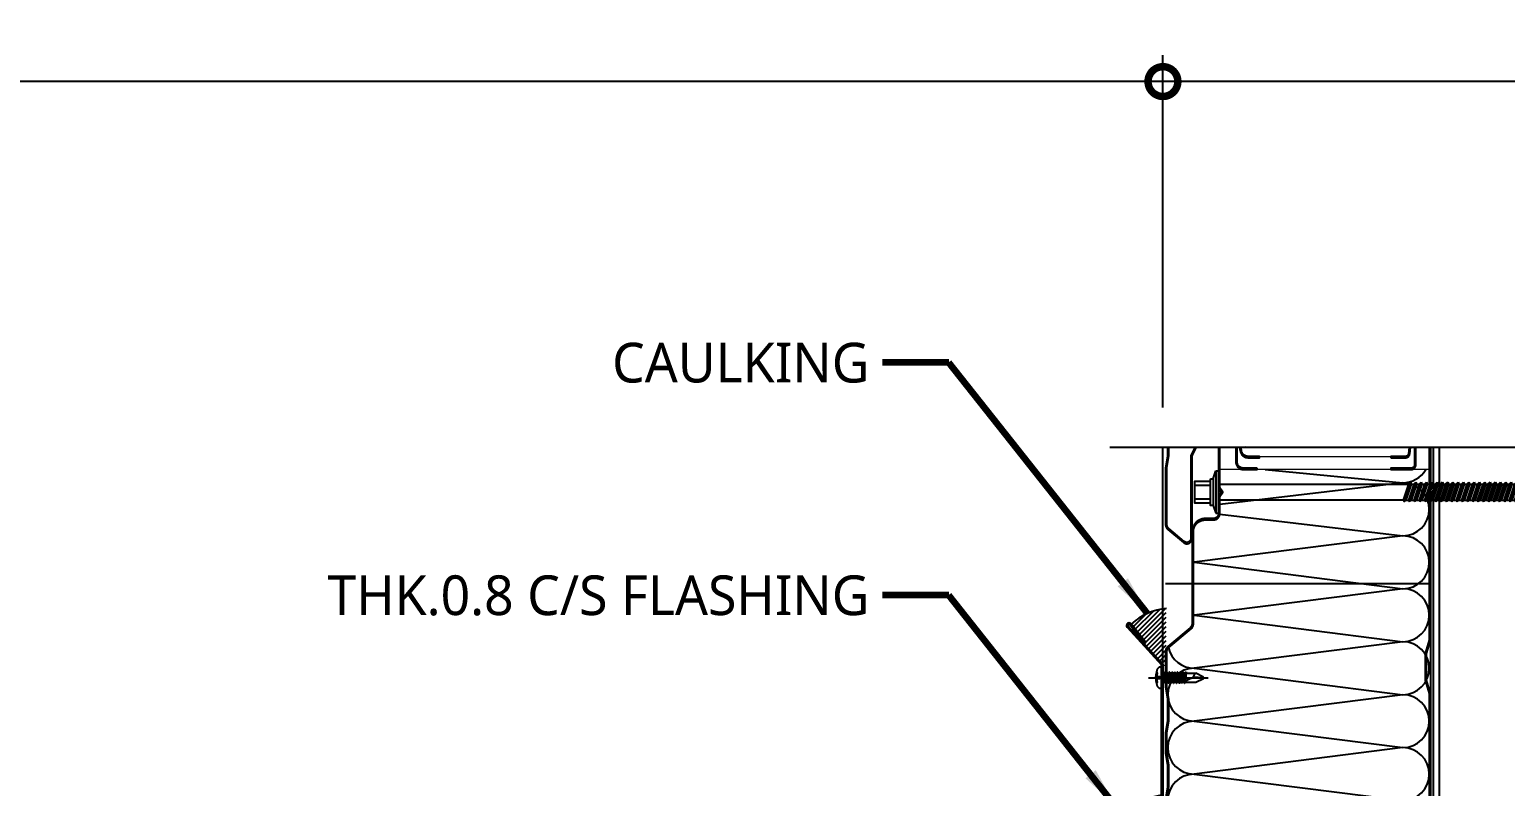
# Model space of a CAD drawing. Header units: millimetres. Extents: x 465 to 41696, y 198 to 5730.
# Drawn here: x 11961 to 13076, y 1993 to 2565 of the extents above; entities that cross this region are included whole.
import ezdxf
from ezdxf.enums import TextEntityAlignment as Align
from ezdxf.xclip import XClip

# ---------------------------------------------------------------- set-up
doc = ezdxf.new("R2010")
doc.units = ezdxf.units.MM
doc.header["$LTSCALE"] = 200
doc.header["$XCLIPFRAME"] = 0
doc.linetypes.add('CEN', pattern=[62, 60, -1, 0, -1])
doc.linetypes.add('HID', pattern=[2.3, 1.5, -0.8])
doc.layers.get('DEFPOINTS').update_dxf_attribs({"color": 137})
for name, color, linetype in [('DIM', 7, 'Continuous'), ('DIM-INT', 7, 'Continuous'), ('ELE-8', 8, 'Continuous'), ('INS', 8, 'Continuous'), ('LEAD', 6, 'Continuous'), ('SYP_BOLT', 9, 'Continuous'), ('SYP_CAULKING', 9, 'Continuous'), ('SYP_CEN', 1, 'Continuous'), ('SYP_FLASHING', 5, 'Continuous'), ('SYP_GI', 7, 'Continuous'), ('SYP_Panel', 2, 'Continuous'), ('TEXT', 3, 'Continuous')]:
    doc.layers.add(name, color=color, linetype=linetype)
doc.layers.add('SYP_Face', color=6, linetype='Continuous', lineweight=5)
doc.styles.add('$0$스타일1', font='malgun.ttf')
doc.styles.add('arial', font='arial.ttf')
doc.styles.add('HB-tx', font='malgun.ttf', dxfattribs={"width": 0.9})
doc.styles.add('S1', font='malgun.ttf')
doc.styles.get("Standard").update_dxf_attribs({"font": 'arial.ttf'})
doc.styles.add('스타일1', font='malgun.ttf')
doc.dimstyles.new('CJA$0', dxfattribs={"dimscale": 300, "dimtxt": 2.7, "dimasz": 1, "dimexe": 2, "dimexo": 3, "dimgap": 1, "dimtad": 1, "dimdec": 0, "dimzin": 1, "dimdsep": 46, "dimtxsty": 'arial', "dimblk": 'DOT', "dimcen": 0.09, "dimdle": 1, "dimclrd": 256, "dimclre": 256, "dimclrt": 3, "dimadec": 0, "dimazin": 0, "dimtfac": 1, "dimtdec": 0, "dimtmove": 2, "dimatfit": 3, "dimldrblk": 'DOT', "dimfxl": 1, "dimtolj": 1, "dimtzin": 1, "dimarcsym": 0})
doc.dimstyles.new('CJA-5', dxfattribs={"dimscale": 300, "dimtxt": 2.7, "dimasz": 1, "dimexe": 2, "dimexo": 3, "dimgap": 1, "dimtad": 1, "dimdec": 0, "dimzin": 1, "dimdsep": 46, "dimlunit": 6, "dimtxsty": '$0$스타일1', "dimblk": 'CJDOT', "dimcen": 0.09, "dimdle": 1, "dimclrd": 256, "dimclre": 256, "dimclrt": 3, "dimadec": 0, "dimazin": 0, "dimtfac": 1, "dimtdec": 0, "dimtix": 1, "dimtmove": 2, "dimatfit": 3, "dimldrblk": 'CJDOT', "dimfxl": 1, "dimtolj": 1, "dimtzin": 1, "dimarcsym": 0})
doc.dimstyles.get("Standard").update_dxf_attribs({"dimtxt": 0.18, "dimasz": 0.18, "dimexe": 0.18, "dimexo": 0.0625, "dimgap": 0.09, "dimtad": 0, "dimtih": 1, "dimtoh": 1, "dimdec": 4, "dimzin": 0, "dimdsep": 46, "dimtxsty": 'Standard', "dimcen": 0.09, "dimadec": 0, "dimazin": 0, "dimtfac": 1, "dimtdec": 4, "dimtofl": 0, "dimtmove": 0, "dimatfit": 3, "dimfxl": 1, "dimtolj": 1, "dimtzin": 0, "dimarcsym": 0})

# ---------------------------------------------------------------- blocks, each defined once
blk = doc.blocks.new('100T-SY-RNG-1000BT_W')
at = {"layer": 'INS'}
for p, q in [((77.99, -89.5), (67.99, -10.8)), ((87.99, -10.8), (77.99, -89.5)), ((97.99, -89.5), (87.99, -10.8)), ((107.99, -10.8), (97.99, -89.5)), ((117.99, -89.5), (107.99, -10.8)), ((127.99, -10.8), (117.99, -89.5)), ((137.99, -89.5), (127.99, -10.8)), ((147.99, -10.8), (137.99, -89.5)), ((157.99, -89.5), (147.99, -10.8)), ((167.99, -10.8), (157.99, -89.5)), ((177.99, -89.5), (167.99, -10.8)), ((187.99, -10.8), (177.99, -89.5)), ((197.99, -89.5), (187.99, -10.8)), ((207.99, -10.8), (197.99, -89.5)), ((217.99, -89.5), (207.99, -10.8)), ((227.99, -10.8), (217.99, -89.5)), ((237.99, -89.5), (227.99, -10.8)), ((247.99, -10.8), (237.99, -89.5)), ((257.99, -89.5), (247.99, -10.8)), ((267.99, -10.8), (257.99, -89.5)), ((277.99, -89.5), (267.99, -10.8)), ((287.99, -10.8), (277.99, -89.5)), ((297.99, -89.5), (287.99, -10.8)), ((307.99, -10.8), (297.99, -89.5)), ((317.99, -89.5), (307.99, -10.8)), ((327.99, -10.8), (317.99, -89.5)), ((337.99, -89.5), (327.99, -10.8)), ((347.99, -10.8), (337.99, -89.5)), ((357.99, -89.5), (347.99, -10.8)), ((367.99, -10.8), (357.99, -89.5)), ((377.99, -89.5), (367.99, -10.8)), ((387.99, -10.8), (377.99, -89.5)), ((397.99, -89.5), (387.99, -10.8)), ((407.99, -10.8), (397.99, -89.5)), ((417.99, -89.5), (407.99, -10.8)), ((427.99, -10.8), (417.99, -89.5)), ((437.99, -89.5), (427.99, -10.8)), ((447.99, -10.8), (437.99, -89.5)), ((457.99, -89.5), (447.99, -10.8)), ((467.99, -10.8), (457.99, -89.5)), ((477.99, -89.5), (467.99, -10.8)), ((487.99, -10.8), (477.99, -89.5)), ((497.99, -89.5), (487.99, -10.8)), ((507.99, -10.8), (497.99, -89.5)), ((517.99, -89.5), (507.99, -10.8)), ((527.99, -10.8), (517.99, -89.5)), ((537.99, -89.5), (527.99, -10.8)), ((547.99, -10.8), (537.99, -89.5)), ((557.99, -89.5), (547.99, -10.8)), ((567.99, -10.8), (557.99, -89.5)), ((577.99, -89.5), (567.99, -10.8)), ((587.99, -10.8), (577.99, -89.5)), ((597.99, -89.5), (587.99, -10.8)), ((607.99, -10.8), (597.99, -89.5)), ((617.99, -89.5), (607.99, -10.8)), ((627.99, -10.8), (617.99, -89.5)), ((637.99, -89.5), (627.99, -10.8)), ((647.99, -10.8), (637.99, -89.5)), ((657.99, -89.5), (647.99, -10.8)), ((667.99, -10.8), (657.99, -89.5)), ((677.99, -89.5), (667.99, -10.8)), ((687.99, -10.8), (677.99, -89.5)), ((697.99, -89.5), (687.99, -10.8)), ((707.99, -10.8), (697.99, -89.5)), ((717.99, -89.5), (707.99, -10.8)), ((727.99, -10.8), (717.99, -89.5)), ((737.99, -89.5), (727.99, -10.8)), ((747.99, -10.8), (737.99, -89.5)), ((757.99, -89.5), (747.99, -10.8)), ((767.99, -10.8), (757.99, -89.5)), ((777.99, -89.5), (767.99, -10.8)), ((787.99, -10.8), (777.99, -89.5)), ((797.99, -89.5), (787.99, -10.8)), ((807.99, -10.8), (797.99, -89.5)), ((817.99, -89.5), (807.99, -10.8)), ((827.99, -10.8), (817.99, -89.5)), ((837.99, -89.5), (827.99, -10.8)), ((847.99, -10.8), (837.99, -89.5)), ((857.99, -89.5), (847.99, -10.8)), ((867.99, -10.8), (857.99, -89.5)), ((877.99, -89.5), (867.99, -10.8)), ((887.99, -10.8), (877.99, -89.5)), ((897.99, -89.5), (887.99, -10.8)), ((907.99, -10.8), (897.99, -89.5)), ((917.99, -89.5), (907.99, -10.8)), ((927.99, -10.8), (917.99, -89.5)), ((937.99, -89.5), (927.99, -10.8)), ((947.99, -10.8), (937.99, -89.5)), ((957.99, -89.5), (947.99, -10.8)), ((967.99, -10.8), (957.99, -89.5)), ((977.99, -89.5), (967.99, -10.8)), ((987.99, -10.8), (977.99, -89.5)), ((997.99, -89.5), (987.99, -10.8)), ((1007.99, -10.8), (997.99, -89.5)), ((1017.99, -89.5), (1007.99, -10.8)), ((1026.18, -20.5), (1017.99, -89.5)), ((1037.99, -89.5), (1029.79, -20.5)), ((57.99, -89.5), (51.27, -28.45)), ((64.78, -28), (57.99, -89.5)), ((1043, -37.57), (1037.99, -89.5))]:
    blk.add_line(p, q, dxfattribs=at)
for centre, start, end in [((77.99, -10.8), 0, 180), ((97.99, -10.8), 0, 180), ((117.99, -10.8), 0, 180), ((137.99, -10.8), 0, 180), ((157.99, -10.8), 0, 180), ((177.99, -10.8), 0, 180), ((197.99, -10.8), 0, 180), ((217.99, -10.8), 0, 180), ((237.99, -10.8), 0, 180), ((257.99, -10.8), 0, 180), ((277.99, -10.8), 0, 180), ((297.99, -10.8), 0, 180), ((317.99, -10.8), 0, 180), ((337.99, -10.8), 0, 180), ((357.99, -10.8), 0, 180), ((377.99, -10.8), 0, 180), ((397.99, -10.8), 0, 180), ((417.99, -10.8), 0, 180), ((437.99, -10.8), 0, 180), ((457.99, -10.8), 0, 180), ((477.99, -10.8), 0, 180), ((497.99, -10.8), 0, 180), ((517.99, -10.8), 0, 180), ((537.99, -10.8), 0, 180), ((557.99, -10.8), 0, 180), ((577.99, -10.8), 0, 180), ((597.99, -10.8), 0, 180), ((617.99, -10.8), 0, 180), ((637.99, -10.8), 0, 180), ((657.99, -10.8), 0, 180), ((677.99, -10.8), 0, 180), ((697.99, -10.8), 0, 180), ((717.99, -10.8), 0, 180), ((737.99, -10.8), 0, 180), ((757.99, -10.8), 0, 180), ((777.99, -10.8), 0, 180), ((797.99, -10.8), 0, 180), ((817.99, -10.8), 0, 180), ((837.99, -10.8), 0, 180), ((857.99, -10.8), 0, 180), ((877.99, -10.8), 0, 180), ((897.99, -10.8), 0, 180), ((917.99, -10.8), 0, 180), ((937.99, -10.8), 0, 180), ((957.99, -10.8), 0, 180), ((977.99, -10.8), 103.0815, 180), ((977.99, -10.8), 0, 1.7191), ((997.99, -10.8), 178.2809, 180), ((997.99, -10.8), 0, 1.7191), ((1017.99, -10.8), 178.2809, 180), ((47.99, -89.5), 342.5427, 0), ((67.99, -89.5), 180, 197.4576), ((67.99, -89.5), 273.6469, 0), ((87.99, -89.5), 180, 0), ((107.99, -89.5), 180, 0), ((127.99, -89.5), 180, 0), ((147.99, -89.5), 180, 0), ((167.99, -89.5), 180, 0), ((187.99, -89.5), 180, 0), ((207.99, -89.5), 180, 0), ((227.99, -89.5), 180, 0), ((247.99, -89.5), 180, 0), ((267.99, -89.5), 180, 0), ((287.99, -89.5), 180, 0), ((307.99, -89.5), 180, 0), ((327.99, -89.5), 180, 0), ((347.99, -89.5), 180, 0), ((367.99, -89.5), 180, 0), ((387.99, -89.5), 180, 0), ((407.99, -89.5), 180, 0), ((427.99, -89.5), 180, 0), ((447.99, -89.5), 180, 0), ((467.99, -89.5), 180, 0), ((487.99, -89.5), 180, 0), ((507.99, -89.5), 180, 0), ((527.99, -89.5), 180, 0), ((547.99, -89.5), 180, 0), ((567.99, -89.5), 180, 0), ((587.99, -89.5), 180, 0), ((607.99, -89.5), 180, 0), ((627.99, -89.5), 180, 0), ((647.99, -89.5), 180, 0), ((667.99, -89.5), 180, 0), ((687.99, -89.5), 180, 0), ((707.99, -89.5), 180, 0), ((727.99, -89.5), 180, 0), ((747.99, -89.5), 180, 0), ((767.99, -89.5), 180, 0), ((787.99, -89.5), 180, 0), ((807.99, -89.5), 180, 0), ((827.99, -89.5), 180, 0), ((847.99, -89.5), 180, 0), ((867.99, -89.5), 180, 0), ((887.99, -89.5), 180, 0), ((907.99, -89.5), 180, 0), ((927.99, -89.5), 180, 0), ((947.99, -89.5), 180, 0), ((967.99, -89.5), 180, 0), ((987.99, -89.5), 180, 0), ((1007.99, -89.5), 180, 0), ((1027.99, -89.5), 180, 0), ((1047.99, -89.5), 180, 240.0987)]:
    blk.add_arc(centre, 10, start, end, dxfattribs=at)
at = {"layer": 'SYP_CEN'}
for p, q in [((0, 0), (0, -100)), ((1000, 0), (1000, -100.32))]:
    blk.add_line(p, q, dxfattribs=at)
at = {"layer": 'SYP_Face'}
for p, q in [((68, -25), (68, 0)), ((1043, -99.5), (1043, -20.5)), ((48, -35.5), (48, -85))]:
    blk.add_line(p, q, dxfattribs=at)
at = {"layer": 'SYP_Panel'}
for points in [[(1043.5, -34.5), (1043.5, -29.5, -0.414214), (1046, -27), (1061, -27, 0.414214), (1065.5, -22.5), (1065.5, -22, 0.414214), (1063.5, -20), (1036, -20), (1034.5, -21), (1033, -20), (1026.5, -20, -0.414214), (1024.5, -18), (1024.5, -15, 0.414214), (1019.5, -10), (984.82, -10, -0.221695), (983.29, -9.29), (976.25, -0.89, 0.221695), (974.33, 0), (960.78, 0), (956.28, -0.7), (948.21, -0.7), (943.71, 0), (935.78, 0), (931.28, -0.7), (923.21, -0.7), (918.71, 0), (910.78, 0), (906.28, -0.7), (898.21, -0.7), (893.71, 0), (885.78, 0), (881.28, -0.7), (873.21, -0.7), (868.71, 0), (860.78, 0), (856.28, -0.7), (848.21, -0.7), (843.71, 0), (835.78, 0), (831.28, -0.7), (823.21, -0.7), (818.71, 0), (810.78, 0), (806.28, -0.7), (798.21, -0.7), (793.71, 0), (785.78, 0), (781.28, -0.7), (773.21, -0.7), (768.71, 0), (760.78, 0), (756.28, -0.7), (748.21, -0.7), (743.71, 0), (735.78, 0), (731.28, -0.7), (723.21, -0.7), (718.71, 0), (710.78, 0), (706.28, -0.7), (698.21, -0.7), (693.71, 0), (685.78, 0), (681.28, -0.7), (673.21, -0.7), (668.71, 0), (660.78, 0), (656.28, -0.7), (648.21, -0.7), (643.71, 0), (635.78, 0), (631.28, -0.7), (623.21, -0.7), (618.71, 0), (610.78, 0), (606.28, -0.7), (598.21, -0.7), (593.71, 0), (585.78, 0), (581.28, -0.7), (573.21, -0.7), (568.71, 0), (560.78, 0), (556.28, -0.7), (548.21, -0.7), (543.71, 0), (535.78, 0), (531.28, -0.7), (523.21, -0.7), (518.71, 0), (510.78, 0), (506.28, -0.7), (498.21, -0.7), (493.71, 0), (485.78, 0), (481.28, -0.7), (473.21, -0.7), (468.71, 0), (460.78, 0), (456.28, -0.7), (448.21, -0.7), (443.71, 0), (435.78, 0), (431.28, -0.7), (423.21, -0.7), (418.71, 0), (410.78, 0), (406.28, -0.7), (398.21, -0.7), (393.71, 0), (385.78, 0), (381.28, -0.7), (373.21, -0.7), (368.71, 0), (360.78, 0), (356.28, -0.7), (348.21, -0.7), (343.71, 0), (335.78, 0), (331.28, -0.7), (323.21, -0.7), (318.71, 0), (310.78, 0), (306.28, -0.7), (298.21, -0.7), (293.71, 0), (285.78, 0), (281.28, -0.7), (273.21, -0.7), (268.71, 0), (260.78, 0), (256.28, -0.7), (248.21, -0.7), (243.71, 0), (235.78, 0), (231.28, -0.7), (223.21, -0.7), (218.71, 0), (210.78, 0), (206.28, -0.7), (198.21, -0.7), (193.71, 0), (185.78, 0), (181.28, -0.7), (173.21, -0.7), (168.71, 0), (160.78, 0), (156.28, -0.7), (148.21, -0.7), (143.71, 0), (135.78, 0), (131.28, -0.7), (123.21, -0.7), (118.71, 0), (110.78, 0), (106.28, -0.7), (98.21, -0.7), (93.71, 0), (85.78, 0), (81.28, -0.7), (73.21, -0.7), (68.71, 0), (60.78, 0), (56.28, -0.7), (48.21, -0.7), (43.71, 0), (22.27, 0, 0.221695), (20.35, -0.89), (15.47, -6.71, 0.63707), (17, -10), (47.66, -10, -0.117287), (48.56, -10.21), (66.78, -19.4, -0.222585), (67.5, -20.94), (67.5, -25, -0.414214), (65, -27.5), (53.69, -27.5, 0.031913), (53.3, -27.52), (50.12, -28.17, 0.377313), (47.5, -31.15), (47.5, -35.5), (48, -35.5), (48, -31.15, -0.379308), (50.2, -28.67), (53.39, -28.02, -0.030166), (53.69, -28), (65, -28, 0.414214), (68, -25), (68, -20.94, 0.228925), (67.05, -18.98), (48.79, -9.77, 0.117287), (47.66, -9.5), (17, -9.5, -0.63707), (15.85, -7.04), (20.74, -1.21, -0.221695), (22.27, -0.5), (43.67, -0.5), (48.17, -1.2), (56.32, -1.2), (60.82, -0.5), (68.67, -0.5), (73.17, -1.2), (81.32, -1.2), (85.82, -0.5), (93.67, -0.5), (98.17, -1.2), (106.32, -1.2), (110.82, -0.5), (118.67, -0.5), (123.17, -1.2), (131.32, -1.2), (135.82, -0.5), (143.67, -0.5), (148.17, -1.2), (156.32, -1.2), (160.82, -0.5), (168.67, -0.5), (173.17, -1.2), (181.32, -1.2), (185.82, -0.5), (193.67, -0.5), (198.17, -1.2), (206.32, -1.2), (210.82, -0.5), (218.67, -0.5), (223.17, -1.2), (231.32, -1.2), (235.82, -0.5), (243.67, -0.5), (248.17, -1.2), (256.32, -1.2), (260.82, -0.5), (268.67, -0.5), (273.17, -1.2), (281.32, -1.2), (285.82, -0.5), (293.67, -0.5), (298.17, -1.2), (306.32, -1.2), (310.82, -0.5), (318.67, -0.5), (323.17, -1.2), (331.32, -1.2), (335.82, -0.5), (343.67, -0.5), (348.17, -1.2), (356.32, -1.2), (360.82, -0.5), (368.67, -0.5), (373.17, -1.2), (381.32, -1.2), (385.82, -0.5), (393.67, -0.5), (398.17, -1.2), (406.32, -1.2), (410.82, -0.5), (418.67, -0.5), (423.17, -1.2), (431.32, -1.2), (435.82, -0.5), (443.67, -0.5), (448.17, -1.2), (456.32, -1.2), (460.82, -0.5), (468.67, -0.5), (473.17, -1.2), (481.32, -1.2), (485.82, -0.5), (493.67, -0.5), (498.17, -1.2), (506.32, -1.2), (510.82, -0.5), (518.67, -0.5), (523.17, -1.2), (531.32, -1.2), (535.82, -0.5), (543.67, -0.5), (548.17, -1.2), (556.32, -1.2), (560.82, -0.5), (568.67, -0.5), (573.17, -1.2), (581.32, -1.2), (585.82, -0.5), (593.67, -0.5), (598.17, -1.2), (606.32, -1.2), (610.82, -0.5), (618.67, -0.5), (623.17, -1.2), (631.32, -1.2), (635.82, -0.5), (643.67, -0.5), (648.17, -1.2), (656.32, -1.2), (660.82, -0.5), (668.67, -0.5), (673.17, -1.2), (681.32, -1.2), (685.82, -0.5), (693.67, -0.5), (698.17, -1.2), (706.32, -1.2), (710.82, -0.5), (718.67, -0.5), (723.17, -1.2), (731.32, -1.2), (735.82, -0.5), (743.67, -0.5), (748.17, -1.2), (756.32, -1.2), (760.82, -0.5), (768.67, -0.5), (773.17, -1.2), (781.32, -1.2), (785.82, -0.5), (793.67, -0.5), (798.17, -1.2), (806.32, -1.2), (810.82, -0.5), (818.67, -0.5), (823.17, -1.2), (831.32, -1.2), (835.82, -0.5), (843.67, -0.5), (848.17, -1.2), (856.32, -1.2), (860.82, -0.5), (868.67, -0.5), (873.17, -1.2), (881.32, -1.2), (885.82, -0.5), (893.67, -0.5), (898.17, -1.2), (906.32, -1.2), (910.82, -0.5), (918.67, -0.5), (923.17, -1.2), (931.32, -1.2), (935.82, -0.5), (943.67, -0.5), (948.17, -1.2), (956.32, -1.2), (960.82, -0.5), (974.33, -0.5, -0.221695), (975.87, -1.21), (982.91, -9.61, 0.221695), (984.82, -10.5), (1019.5, -10.5, -0.414214), (1024, -15), (1024, -18, 0.414214), (1026.5, -20.5), (1032.85, -20.5), (1034.5, -21.6), (1036.15, -20.5), (1063.5, -20.5, -0.414214), (1065, -22), (1065, -22.5, -0.414214), (1061, -26.5), (1046, -26.5, 0.414214), (1043, -29.5), (1043, -34.5)], [(47.5, -85), (47.5, -90.64, 0.385314), (48.85, -92.14), (57.5, -93), (65.5, -93, -0.414213), (67.5, -95), (67.5, -98.7, 0.414213), (68.8, -100), (159, -100), (163.5, -98.5), (173.5, -98.5), (178.5, -100), (258.5, -100), (263.5, -98.5), (273.5, -98.5), (278.5, -100), (358.5, -100), (363.5, -98.5), (373.5, -98.5), (378.5, -100), (458.5, -100), (463.5, -98.5), (473.5, -98.5), (478.5, -100), (558.5, -100), (563.5, -98.5), (573.5, -98.5), (578.5, -100), (658.5, -100), (663.5, -98.5), (673.5, -98.5), (678.5, -100), (758.5, -100), (763.5, -98.5), (773.5, -98.5), (778.5, -100), (858.5, -100), (863.5, -98.5), (873.5, -98.5), (878.5, -100), (958.5, -100), (963.5, -98.5), (973.5, -98.5), (978.5, -100), (1064.2, -100, 0.414214), (1065.5, -98.7), (1065.5, -96.5, 0.414213), (1063, -94), (1045, -94, -0.414213), (1043.5, -92.5), (1043.5, -85), (1043, -85), (1043, -92.5, 0.414213), (1045, -94.5), (1063, -94.5, -0.414213), (1065, -96.5), (1065, -98.7, -0.414214), (1064.2, -99.5), (978.57, -99.5), (973.57, -98), (963.43, -98), (958.43, -99.5), (878.57, -99.5), (873.57, -98), (863.43, -98), (858.43, -99.5), (778.57, -99.5), (773.57, -98), (763.43, -98), (758.43, -99.5), (678.57, -99.5), (673.57, -98), (663.43, -98), (658.43, -99.5), (578.57, -99.5), (573.57, -98), (563.43, -98), (558.43, -99.5), (478.57, -99.5), (473.57, -98), (463.43, -98), (458.43, -99.5), (378.57, -99.5), (373.57, -98), (363.43, -98), (358.43, -99.5), (278.57, -99.5), (273.57, -98), (263.43, -98), (258.43, -99.5), (178.57, -99.5), (173.57, -98), (163.42, -98), (158.92, -99.5), (68.8, -99.5, -0.414213), (68, -98.7), (68, -95, 0.414213), (65.5, -92.5), (57.52, -92.5), (48.9, -91.64, -0.385314), (48, -90.64), (48, -85)]]:
    blk.add_lwpolyline(points, format="xyb", close=True, dxfattribs=at)
blk = doc.blocks.new('SC110')
at = {"layer": 'ELE-8'}
for p, q in [((-2.5, 9.1), (-2.5, 3.1)), ((2.5, 3.1), (2.5, 9.1)), ((-5, 2.1), (-8, 1)), ((8, 1), (-8, 1)), ((-8, 1), (-8, 0)), ((8, 0), (-8, 0)), ((5, 2.1), (8, 1)), ((8, 1), (8, 0)), ((3.75, -72.47), (-3.54, -70.01)), ((-3, -71.66), (-3.54, -72.01)), ((3.75, -74.47), (-3.54, -72.01)), ((-3.54, -72.01), (-3, -72.72)), ((3, -71.69), (-3, -69.66)), ((-3, -70.72), (-3, -71.66)), ((3, -73.69), (-3, -71.66)), ((-3, -73.66), (-3.54, -74.01)), ((3.75, -76.47), (-3.54, -74.01)), ((-3.54, -74.01), (-3, -74.72)), ((-3, -75.66), (-3.54, -76.01)), ((3.75, -78.47), (-3.54, -76.01)), ((-3.54, -76.01), (-3, -76.72)), ((-3, -77.66), (-3.54, -78.01)), ((3, -74.74), (-3, -72.72)), ((-3, -72.72), (-3, -73.66)), ((3, -75.69), (-3, -73.66)), ((3, -76.74), (-3, -74.72)), ((-3, -74.72), (-3, -75.66)), ((3, -77.69), (-3, -75.66)), ((3, -78.74), (-3, -76.72)), ((-3, -76.72), (-3, -77.66)), ((3, -79.69), (-3, -77.66)), ((3, -72.74), (3, -73.69)), ((3, -73.69), (3.75, -74.47)), ((3.75, -74.47), (3, -74.74)), ((3, -74.74), (3, -75.69)), ((3, -75.69), (3.75, -76.47)), ((3.75, -76.47), (3, -76.74)), ((3, -76.74), (3, -77.69)), ((3, -77.69), (3.75, -78.47)), ((3.75, -80.47), (-3.54, -78.01)), ((-3.54, -78.01), (-3, -78.72)), ((-3, -79.66), (-3.54, -80.01)), ((3.75, -82.47), (-3.54, -80.01)), ((-3.54, -80.01), (-3, -80.72)), ((-3, -81.66), (-3.54, -82.01)), ((3.75, -84.47), (-3.54, -82.01)), ((-3.54, -82.01), (-3, -82.72)), ((3, -80.74), (-3, -78.72)), ((-3, -78.72), (-3, -79.66)), ((3, -81.69), (-3, -79.66)), ((3, -82.74), (-3, -80.72)), ((-3, -80.72), (-3, -81.66)), ((3, -83.69), (-3, -81.66)), ((-3, -82.72), (-3, -83.66)), ((3, -84.74), (-3, -82.72)), ((3.75, -78.47), (3, -78.74)), ((3, -78.74), (3, -79.69)), ((3, -79.69), (3.75, -80.47)), ((3.75, -80.47), (3, -80.74)), ((3, -80.74), (3, -81.69)), ((3, -81.69), (3.75, -82.47)), ((3.75, -82.47), (3, -82.74)), ((3, -82.74), (3, -83.69)), ((-3, -83.66), (-3.54, -84.01)), ((3.75, -86.47), (-3.54, -84.01)), ((-3.54, -84.01), (-3, -84.72)), ((-3, -85.66), (-3.54, -86.01)), ((3.75, -88.47), (-3.54, -86.01)), ((-3.54, -86.01), (-3, -86.72)), ((-3, -87.66), (-3.54, -88.01)), ((3.75, -90.47), (-3.54, -88.01)), ((-3.54, -88.01), (-3, -88.72)), ((3, -85.69), (-3, -83.66)), ((3, -86.74), (-3, -84.72)), ((-3, -84.72), (-3, -85.66)), ((3, -87.69), (-3, -85.66)), ((3, -88.74), (-3, -86.72)), ((-3, -86.72), (-3, -87.66)), ((3, -89.69), (-3, -87.66)), ((3, -90.74), (-3, -88.72)), ((-3, -88.72), (-3, -89.66)), ((3, -83.69), (3.75, -84.47)), ((3.75, -84.47), (3, -84.74)), ((3, -84.74), (3, -85.69)), ((3, -85.69), (3.75, -86.47)), ((3.75, -86.47), (3, -86.74)), ((3, -86.74), (3, -87.69)), ((3, -87.69), (3.75, -88.47)), ((3.75, -88.47), (3, -88.74)), ((3, -88.74), (3, -89.69)), ((-3, -89.66), (-3.54, -90.01)), ((3.75, -92.47), (-3.54, -90.01)), ((-3.54, -90.01), (-3, -90.72)), ((-3, -91.66), (-3.54, -92.01)), ((3.75, -94.47), (-3.54, -92.01)), ((-3.54, -92.01), (-3, -92.72)), ((-3, -93.66), (-3.54, -94.01)), ((-3.54, -94.01), (-3, -94.72)), ((3.75, -96.47), (-3.54, -94.01)), ((3, -91.69), (-3, -89.66)), ((3, -92.74), (-3, -90.72)), ((-3, -90.72), (-3, -91.66)), ((3, -93.69), (-3, -91.66)), ((-3, -92.72), (-3, -93.66)), ((3, -94.74), (-3, -92.72)), ((3, -95.69), (-3, -93.66)), ((3, -89.69), (3.75, -90.47)), ((3.75, -90.47), (3, -90.74)), ((3, -90.74), (3, -91.69)), ((3, -91.69), (3.75, -92.47)), ((3.75, -92.47), (3, -92.74)), ((3, -92.74), (3, -93.69)), ((3, -93.69), (3.75, -94.47)), ((3.75, -94.47), (3, -94.74)), ((-3, -95.66), (-3.54, -96.01)), ((-3.54, -96.01), (-3, -96.72)), ((3.75, -98.47), (-3.54, -96.01)), ((-3, -97.66), (-3.54, -98.01)), ((-3.54, -98.01), (-3, -98.72)), ((3.75, -100.47), (-3.54, -98.01)), ((-3, -99.66), (-3.54, -100.01)), ((3.75, -102.47), (-3.54, -100.01)), ((-3.54, -100.01), (-3, -100.72)), ((-3, -94.72), (-3, -95.66)), ((3, -96.74), (-3, -94.72)), ((3, -97.69), (-3, -95.66)), ((-3, -96.72), (-3, -97.66)), ((3, -98.74), (-3, -96.72)), ((3, -99.69), (-3, -97.66)), ((-3, -98.72), (-3, -99.66)), ((3, -100.74), (-3, -98.72)), ((3, -101.69), (-3, -99.66)), ((3, -94.74), (3, -95.69)), ((3, -95.69), (3.75, -96.47)), ((3.75, -96.47), (3, -96.74)), ((3, -96.74), (3, -97.69)), ((3, -97.69), (3.75, -98.47)), ((3.75, -98.47), (3, -98.74)), ((3, -98.74), (3, -99.69)), ((3, -99.69), (3.75, -100.47)), ((-3, -101.66), (-3.54, -102.01)), ((3.75, -104.47), (-3.54, -102.01)), ((-3.54, -102.01), (-3, -102.72)), ((-3, -103.66), (-3.54, -104.01)), ((3.75, -106.47), (-3.54, -104.01)), ((-3.54, -104.01), (-3, -104.72)), ((-3, -105.66), (-3.54, -106.01)), ((3, -102.74), (-3, -100.72)), ((-3, -100.72), (-3, -101.66)), ((3, -103.69), (-3, -101.66)), ((3, -104.74), (-3, -102.72)), ((-3, -102.72), (-3, -103.66)), ((3, -105.69), (-3, -103.66)), ((3, -106.74), (-3, -104.72)), ((-3, -104.72), (-3, -105.66)), ((3, -107.69), (-3, -105.66)), ((3.75, -100.47), (3, -100.74)), ((3, -100.74), (3, -101.69)), ((3, -101.69), (3.75, -102.47)), ((3.75, -102.47), (3, -102.74)), ((3, -102.74), (3, -103.69)), ((3, -103.69), (3.75, -104.47)), ((3.75, -104.47), (3, -104.74)), ((3, -104.74), (3, -105.69)), ((3, -105.69), (3.75, -106.47)), ((3.75, -108.47), (-3.54, -106.01)), ((-3.54, -106.01), (-3, -106.72)), ((-3, -107.66), (-3.54, -108.01)), ((-3.54, -108.01), (-3, -108.72)), ((3.75, -110.47), (-3.54, -108.01)), ((-3, -109.66), (-3.54, -110.01)), ((3.75, -112.47), (-3.54, -110.01)), ((-3.54, -110.01), (-3, -110.72)), ((-3, -106.72), (-3, -107.66)), ((3, -108.74), (-3, -106.72)), ((3, -109.69), (-3, -107.66)), ((3, -110.74), (-3, -108.72)), ((-3, -108.72), (-3, -109.66)), ((3, -111.69), (-3, -109.66)), ((3, -112.74), (-3, -110.72)), ((-3, -110.72), (-3, -111.66)), ((3.75, -106.47), (3, -106.74)), ((3, -106.74), (3, -107.69)), ((3, -107.69), (3.75, -108.47)), ((3.75, -108.47), (3, -108.74)), ((3, -108.74), (3, -109.69)), ((3, -109.69), (3.75, -110.47)), ((3.75, -110.47), (3, -110.74)), ((3, -110.74), (3, -111.69)), ((-3, -111.66), (-3.54, -112.01)), ((3.75, -114.47), (-3.54, -112.01)), ((-3.54, -112.01), (-3, -112.72)), ((-3, -113.66), (-3.54, -114.01)), ((3.75, -116.47), (-3.54, -114.01)), ((-3.54, -114.01), (-3, -114.72)), ((-3, -115.66), (-3.54, -116.01)), ((3.75, -118.47), (-3.54, -116.01)), ((-3.54, -116.01), (-3, -116.72)), ((3, -113.69), (-3, -111.66)), ((3, -114.74), (-3, -112.72)), ((-3, -112.72), (-3, -113.66)), ((3, -115.69), (-3, -113.66)), ((3, -116.74), (-3, -114.72)), ((-3, -114.72), (-3, -115.66)), ((3, -117.69), (-3, -115.66)), ((-3, -116.72), (-3, -119)), ((3, -118.74), (-3, -116.72)), ((3, -111.69), (3.75, -112.47)), ((3.75, -112.47), (3, -112.74)), ((3, -112.74), (3, -113.69)), ((3, -113.69), (3.75, -114.47)), ((3.75, -114.47), (3, -114.74)), ((3, -114.74), (3, -115.69)), ((3, -115.69), (3.75, -116.47)), ((3.75, -116.47), (3, -116.74)), ((3, -116.74), (3, -117.69)), ((3, -117.69), (3.75, -118.47)), ((3.75, -118.47), (3, -118.74)), ((3, -118.74), (3, -120))]:
    blk.add_line(p, q, dxfattribs=at)
for points in [[(4, 3.1), (4, 9.1), (-4, 9.1), (-4, 3.1)], [(3, 0), (3, -71.69), (3.75, -72.47), (3, -72.74), (-3, -70.72), (-3.54, -70.01), (-3, -69.66), (-3, 0)], [(0, -130), (-1, -121), (-3, -119), (-1, -118), (3, -120)], [(3, -120), (3, -125), (0, -130), (-3, -125), (-3, -119)]]:
    blk.add_lwpolyline(points, dxfattribs=at)
blk.add_lwpolyline([(5, 3.1), (5, 2.1), (-5, 2.1), (-5, 3.1)], close=True, dxfattribs=at)
blk.add_solid([(8, 1), (-8, 1), (8, 0), (-8, 0)], dxfattribs=at)
blk = doc.blocks.new('bits')
at = {"color": 1, "linetype": 'CEN'}
blk.add_line((-2.42, 0), (8.83, 0), dxfattribs=at)
for p, q in [((0, 2), (-0.42, 2)), ((0, -2), (0, 2)), ((0, 0.84), (0.41, 0.84)), ((0.61, 0.84), (0.92, 0.84)), ((1.13, 0.84), (1.44, 0.84)), ((1.65, 0.84), (1.96, 0.84)), ((2.17, 0.84), (2.48, 0.84)), ((2.69, 0.84), (2.99, 0.84)), ((3.2, 0.84), (3.51, 0.84)), ((3.72, 0.84), (4.03, 0.84)), ((4.24, 0.84), (4.55, 0.84)), ((4.76, 0.84), (6.51, 0.84)), ((-0.42, -2), (0, -2)), ((0, -0.84), (0.66, -0.84)), ((0.87, -0.84), (1.18, -0.84)), ((1.39, -0.84), (1.7, -0.84)), ((1.91, -0.84), (2.22, -0.84)), ((2.43, -0.84), (2.73, -0.84)), ((2.94, -0.84), (3.25, -0.84)), ((3.46, -0.84), (3.77, -0.84)), ((3.98, -0.84), (6.51, -0.84))]:
    blk.add_line(p, q)
at = {"color": 1, "linetype": 'Continuous'}
for p, q in [((0.36, -0.02), (0.5, 1.05)), ((0.36, -0.02), (0.41, 0.84)), ((0.4, -0.03), (0.54, 1.02)), ((0.4, -0.03), (0.61, 0.84)), ((0.66, -0.84), (0.92, 0.84)), ((0.75, -1.04), (1.02, 1.05)), ((0.79, -1.04), (1.06, 1.02)), ((0.87, -0.84), (1.13, 0.84)), ((1.18, -0.84), (1.44, 0.84)), ((1.26, -1.04), (1.54, 1.05)), ((1.31, -1.04), (1.58, 1.02)), ((1.39, -0.84), (1.65, 0.84)), ((1.7, -0.84), (1.96, 0.84)), ((1.78, -1.04), (2.06, 1.05)), ((1.83, -1.04), (2.1, 1.02)), ((1.91, -0.84), (2.17, 0.84)), ((2.22, -0.84), (2.48, 0.84)), ((2.3, -1.04), (2.57, 1.05)), ((2.34, -1.04), (2.61, 1.02)), ((2.43, -0.84), (2.69, 0.84)), ((2.73, -0.84), (2.99, 0.84)), ((2.82, -1.04), (3.09, 1.05)), ((2.86, -1.04), (3.13, 1.02)), ((2.94, -0.84), (3.2, 0.84)), ((3.25, -0.84), (3.51, 0.84)), ((3.33, -1.04), (3.61, 1.05)), ((3.38, -1.04), (3.65, 1.02)), ((3.46, -0.84), (3.72, 0.84)), ((3.77, -0.84), (4.03, 0.84)), ((3.85, -1.04), (4.13, 1.05)), ((3.9, -1.04), (4.17, 1.02)), ((3.98, -0.84), (4.24, 0.84)), ((4.31, -0.69), (4.55, 0.84)), ((4.42, -0.63), (4.65, 1.05)), ((4.47, -0.61), (4.69, 1.02)), ((4.54, -0.58), (4.76, 0.84)), ((4.37, -1.04), (4.4, -0.84)), ((4.41, -1.04), (4.44, -0.84))]:
    blk.add_line(p, q, dxfattribs=at)
at = {"linetype": 'Continuous'}
for p, q in [((0.49, 1.04), (0.41, 0.84)), ((0.53, 1.04), (0.61, 0.84)), ((1, 1.04), (0.92, 0.84)), ((1.05, 1.04), (1.13, 0.84)), ((1.52, 1.04), (1.44, 0.84)), ((1.57, 1.04), (1.65, 0.84)), ((2.04, 1.04), (1.96, 0.84)), ((2.08, 1.04), (2.17, 0.84)), ((2.56, 1.04), (2.48, 0.84)), ((2.6, 1.04), (2.69, 0.84)), ((3.08, 1.04), (2.99, 0.84)), ((3.12, 1.04), (3.2, 0.84)), ((3.59, 1.04), (3.51, 0.84)), ((3.64, 1.04), (3.72, 0.84)), ((3.98, -0.84), (6, 0.1)), ((4.11, 1.04), (4.03, 0.84)), ((4.16, 1.04), (4.24, 0.84)), ((4.63, 1.04), (4.55, 0.84)), ((4.67, 1.04), (4.76, 0.84)), ((7.93, 0.12), (6.51, 0.84)), ((0.75, -1.04), (0.66, -0.84)), ((0.79, -1.04), (0.87, -0.84)), ((1.26, -1.04), (1.18, -0.84)), ((1.31, -1.04), (1.39, -0.84)), ((1.78, -1.04), (1.7, -0.84)), ((1.83, -1.04), (1.91, -0.84)), ((2.3, -1.04), (2.22, -0.84)), ((2.34, -1.04), (2.43, -0.84)), ((2.82, -1.04), (2.73, -0.84)), ((2.86, -1.04), (2.94, -0.84)), ((3.33, -1.04), (3.25, -0.84)), ((3.38, -1.04), (3.46, -0.84)), ((3.85, -1.04), (3.77, -0.84)), ((3.9, -1.04), (3.98, -0.84)), ((4.37, -1.04), (4.29, -0.84)), ((4.41, -1.04), (4.5, -0.84)), ((6.51, -0.84), (7.94, -0.12))]:
    blk.add_line(p, q, dxfattribs=at)
blk.add_lwpolyline([(-0.94, 1.07), (-0.86, 0.98), (-0.82, 0.87), (-0.81, 0.76), (-0.83, 0.64), (-0.85, 0.53), (-0.88, 0.43), (-0.9, 0.34), (-0.9, 0.28), (-0.88, 0.23), (-0.83, 0.21), (-0.76, 0.21), (-0.68, 0.21), (-0.6, 0.21), (-0.51, 0.22), (-0.43, 0.21), (-0.35, 0.2), (-0.3, 0.16), (-0.26, 0.12), (-0.23, 0.06), (-0.23, 0), (-0.23, -0.06), (-0.26, -0.12), (-0.3, -0.16), (-0.35, -0.2), (-0.43, -0.21), (-0.51, -0.22), (-0.6, -0.21), (-0.68, -0.21), (-0.76, -0.21), (-0.83, -0.21), (-0.88, -0.23), (-0.9, -0.28), (-0.9, -0.34), (-0.88, -0.43), (-0.85, -0.53), (-0.83, -0.64), (-0.81, -0.76), (-0.82, -0.87), (-0.86, -0.98), (-0.94, -1.07)])
for centre, radius, start, end in [((2.84, 0), 3.93, 164.205, 195.795), ((0.39, 0.93), 1.34, 126.9039, 173.8796), ((0.39, -0.93), 1.34, 186.1204, 233.0961)]:
    blk.add_arc(centre, radius, start, end)
for centre, radius, start, end in [((0.51, 1.01), 0.0389, 60.0753, 130.1339), ((1.03, 1.01), 0.0389, 60.0753, 130.1339), ((1.55, 1.01), 0.0389, 60.0753, 130.1339), ((2.07, 1.01), 0.0389, 60.0753, 130.1339), ((2.58, 1.01), 0.0389, 60.0753, 130.1339), ((3.1, 1.01), 0.0389, 60.0753, 130.1339), ((3.62, 1.01), 0.0389, 60.0753, 130.1339), ((4.14, 1.01), 0.0389, 60.0753, 130.1339), ((4.65, 1.01), 0.0389, 60.0753, 130.1339), ((7.07, -0.09), 1.08, 121.0536, 170.1228), ((5.59, -11.96), 12.06, 78.7786, 88.0365), ((7.79, 0), 0.193, 320.7308, 40.1065), ((0.76, -1.01), 0.0389, 240.0753, 310.1339), ((1.28, -1.01), 0.0389, 240.0753, 310.1339), ((1.8, -1.01), 0.0389, 240.0753, 310.1339), ((2.32, -1.01), 0.0389, 240.0753, 310.1339), ((2.84, -1.01), 0.0389, 240.0753, 310.1339), ((3.35, -1.01), 0.0389, 240.0753, 310.1339), ((3.87, -1.01), 0.0389, 240.0753, 310.1339), ((4.39, -1.01), 0.0389, 240.0753, 310.1339)]:
    blk.add_arc(centre, radius, start, end, dxfattribs=at)
at = {"color": 1, "linetype": 'Continuous'}
blk.add_arc((0.39, -0.01), 0.0253, 200.6851, 319.2729, dxfattribs=at)
blk = doc.blocks.new('_DotSmall')
at = {"color": 0, "linetype": 'ByBlock', "const_width": 0.5}
blk.add_lwpolyline([(-0.0625, 0, 1), (0.0625, 0, 1)], format="xyb", close=True, dxfattribs=at)
blk = doc.blocks.new('*D159')
at = {"layer": 'DEFPOINTS', "color": 0, "transparency": 16777216}
for p in [(10919.1, 2525.3), (10919.1, 2249.2), (12817.1, 2249.2)]:
    blk.add_point(p, dxfattribs=at)
at = {"layer": 'DIM-INT', "color": 7, "lineweight": -2, "transparency": 16777216}
for p, q in [((10919.1, 2279.2), (10919.1, 2545.3)), ((12817.1, 2279.2), (12817.1, 2545.3)), ((12837.1, 2525.3), (10899.1, 2525.3))]:
    blk.add_line(p, q, dxfattribs=at)
at = {"layer": 'DIM-INT', "color": 7, "lineweight": -2, "transparency": 16777216, "xscale": 45, "yscale": 45, "zscale": 45, "rotation": 180}
blk.add_blockref('_DotSmall', (10919.1, 2525.3), dxfattribs=at)
at = {"layer": 'DIM-INT', "color": 7, "lineweight": -2, "transparency": 16777216, "xscale": 45, "yscale": 45, "zscale": 45}
blk.add_blockref('_DotSmall', (12817.1, 2525.3), dxfattribs=at)
at = {"layer": 'DIM-INT', "color": 3, "transparency": 16777216, "insert": (11868.1, 2548.2), "char_height": 25, "attachment_point": 5, "style": '스타일1'}
blk.add_mtext('\\A1;900', dxfattribs=at)
blk = doc.blocks.new('CJDOT')
blk.add_line((-2, 0), (2, 0))
at = {"const_width": 0.5}
blk.add_lwpolyline([(-0.25, 0, 1), (0.25, 0, 1)], format="xyb", close=True, dxfattribs=at)
blk = doc.blocks.new('*D160')
at = {"layer": 'DEFPOINTS', "color": 0, "transparency": 16777216}
for p in [(12817.1, 2525.3), (12817.1, 2249.2), (13719.1, 2249.2)]:
    blk.add_point(p, dxfattribs=at)
at = {"layer": 'DIM', "color": 7, "lineweight": -2, "transparency": 16777216}
for p, q in [((12817.1, 2279.2), (12817.1, 2535.3)), ((13719.1, 2279.2), (13719.1, 2535.3)), ((13739.1, 2525.3), (12797.1, 2525.3))]:
    blk.add_line(p, q, dxfattribs=at)
at = {"layer": 'DIM', "color": 7, "lineweight": -2, "transparency": 16777216, "xscale": 45, "yscale": 45, "zscale": 45, "rotation": 180}
blk.add_blockref('_DotSmall', (12817.1, 2525.3), dxfattribs=at)
at = {"layer": 'DIM', "color": 7, "lineweight": -2, "transparency": 16777216, "xscale": 45, "yscale": 45, "zscale": 45}
blk.add_blockref('_DotSmall', (13719.1, 2525.3), dxfattribs=at)
at = {"layer": 'DIM', "color": 3, "transparency": 16777216, "insert": (13268.1, 2547.8), "char_height": 25, "attachment_point": 5, "style": '스타일1'}
blk.add_mtext('\\A1;VAR', dxfattribs=at)
blk = doc.blocks.new('_DOT')
at = {"color": 0, "linetype": 'ByBlock'}
blk.add_line((-0.5, 0), (-1, 0), dxfattribs=at)
at = {"color": 0, "linetype": 'ByBlock', "const_width": 0.5}
blk.add_lwpolyline([(-0.25, 0, 1), (0.25, 0, 1)], format="xyb", close=True, dxfattribs=at)

msp = doc.modelspace()

# ---------------------------------------------------------------- hatches: boundary and pattern name
at = {"layer": 'SYP_CAULKING'}
h = msp.add_hatch(dxfattribs=at)
h.set_pattern_fill('ANSI31', color=256, scale=20, angle=180, style=0)
h.set_pattern_definition([(225, (-36239.3263, 10867.864), (1.76776695, -1.76776695), [])])
edge = h.paths.add_edge_path()
edge.add_arc((12824.1, 2081.9), 45.6, 95.6778, 132.7523)
edge.add_line((12793.2, 2115.4), (12804.3, 2101.5))
edge.add_line((12804.3, 2101.5), (12803, 2100.5))
edge.add_line((12803, 2100.5), (12819.6, 2082.6))
edge.add_line((12819.6, 2082.6), (12819.6, 2127.3))

# ---------------------------------------------------------------- linework, layer by layer
at = {"layer": 'DEFPOINTS'}
msp.add_lwpolyline([(12817.1, 2249.2), (13021.1, 2249.2), (13021.1, 864.2), (12817.1, 864.2)], close=True, dxfattribs=at)
at = {"layer": 'LEAD', "color": 6}
msp.add_lwpolyline([(12777.1, 2249.2), (13358.1, 2249.2), (13363.9, 2233.7), (13372.2, 2264.6), (13378.1, 2249.2), (13866.3, 2249.2)], dxfattribs=at)
at = {"layer": 'SYP_CAULKING'}
msp.add_arc((12824.2, 2081.9), 45.7, 95.6934, 132.7368, dxfattribs=at)
at = {"layer": 'SYP_FLASHING'}
for p, q in [((12790, 2113.3), (12815.9, 2084.8)), ((12790.3, 2116), (12790.2, 2115.9)), ((12790.8, 2115.1), (12791, 2115.2)), ((12816.9, 2085.2), (12790.8, 2114)), ((12792.1, 2115.1), (12803.4, 2100.9)), ((12804.3, 2101.5), (12793, 2115.7)), ((12803.4, 2100.9), (12804.3, 2101.5))]:
    msp.add_line(p, q, dxfattribs=at)
msp.add_lwpolyline([(12816.9, 2085.2), (12816.9, 1985.8), (12526.7, 1918.9, 0.414214), (12526.1, 1917.9), (12526.1, 1917.7, 0.447244), (12527.1, 1917.1), (12540.5, 1921.2), (12540.8, 1920.2), (12527.4, 1916.2, -0.447244), (12525.1, 1917.5, -0.441541), (12526.5, 1919.8), (12815.9, 1986.6), (12815.9, 2084.8)], format="xyb", dxfattribs=at)
for centre, radius, start, end in [((12791.4, 2114.5), 1.8, 132.203, 222.203), ((12791.5, 2114.6), 1.8, 35.8179, 132.203), ((12791.4, 2114.5), 0.8, 132.203, 222.203), ((12791.5, 2114.6), 0.8, 35.8179, 132.203)]:
    msp.add_arc(centre, radius, start, end, dxfattribs=at)
at = {"layer": 'SYP_GI'}
msp.add_line((13019.1, 2249.2), (13019.1, 864.2), dxfattribs=at)
at = {"layer": 'SYP_GI', "color": 8, "linetype": 'HID'}
msp.add_line((13025.5, 2249.2), (13025.5, 864.2), dxfattribs=at)

# ---------------------------------------------------------------- block references
at = {"layer": 'INS'}
ref = msp.add_blockref('100T-SY-RNG-1000BT_W', (12819.1, 2146.2), dxfattribs=dict(at, xscale=2, yscale=2, zscale=2, rotation=90.00000000000001))
XClip(ref).set_block_clipping_path([(-641.0240619716, -101), (51.4759389921, 1)])
ref = msp.add_blockref('100T-SY-RNG-1000BT_W', (12819.1, 146.2), dxfattribs=dict(at, xscale=2, yscale=2, zscale=2, rotation=90.00000000000001))
XClip(ref).set_block_clipping_path([(358.9759380284, -101), (1051.4759389921, 1)])
at = {"layer": 'SYP_BOLT', "color": 0, "xscale": 2, "yscale": 2, "zscale": 2, "rotation": 90.00000000000001}
msp.add_blockref('SC110', (12859.1, 2215.2), dxfattribs=at)
at = {"layer": 'SYP_BOLT', "xscale": 3.999999999999998, "yscale": 3.999999999999998, "zscale": 3.999999999999998}
msp.add_blockref('bits', (12815.9, 2075, 0), dxfattribs=at)

# ---------------------------------------------------------------- texts
at = {"layer": 'TEXT', "style": 'S1'}
for s, p in [('CAULKING', (12595.5, 2313)), ('THK.0.8 C/S FLASHING', (12595.5, 2137.3))]:
    msp.add_text(s, height=30, dxfattribs=at).set_placement(p, align=Align.MIDDLE_RIGHT)

# ---------------------------------------------------------------- dimensions: what is measured, and where the dimension line sits
at = {"layer": 'DIM'}
dim = msp.add_linear_dim(base=(12817.1, 2525.3), p1=(13719.1, 2249.2), p2=(12817.1, 2249.2), angle=180, text='VAR', dimstyle='CJA$0', override={"dimscale": 10, "dimtxt": 2.5, "dimasz": 4.5, "dimexe": 1, "dimzin": 8, "dimlunit": 6, "dimtxsty": '스타일1', "dimblk1": 'DotSmall', "dimblk2": 'DotSmall', "dimsah": 1, "dimcen": 1, "dimdle": 2, "dimclrd": 7, "dimclre": 7, "dimtix": 1, "dimfxl": 2, "dimtzin": 0}, dxfattribs=at)
dim.commit()
dim.dimension.update_dxf_attribs({"geometry": '*D160', "text_midpoint": (13268.1, 2547.8)})
at = {"layer": 'DIM-INT'}
dim = msp.add_linear_dim(base=(10919.1, 2525.3), p1=(12817.1, 2249.2), p2=(10919.1, 2249.2), angle=180, text='900', dimstyle='CJA-5', override={"dimscale": 10, "dimtxt": 2.5, "dimasz": 4.5, "dimtxsty": '스타일1', "dimblk1": 'DotSmall', "dimblk2": 'DotSmall', "dimsah": 1, "dimdle": 2, "dimclrd": 7, "dimclre": 7}, dxfattribs=at)
dim.commit()
dim.dimension.update_dxf_attribs({"geometry": '*D159', "text_midpoint": (11868.1, 2548.2)})

# ---------------------------------------------------------------- leaders
at = {"layer": 'LEAD', "color": 6}
for points in [[(12805.4, 2123.5), (12655.5, 2313), (12605.5, 2313)], [(12781.1, 1978.6), (12655.5, 2137.3), (12605.5, 2137.3)]]:
    msp.add_leader(points, dimstyle='Standard', override={"dimscale": 10, "dimasz": 3, "dimexe": 1, "dimexo": 3, "dimgap": 1.3, "dimdsep": 44, "dimtxsty": 'HB-tx', "dimcen": 2.5, "dimclrd": 256, "dimclre": 256, "dimtolj": 0, "dimtzin": 8, "dimlwd": 65535, "dimlwe": 65535}, dxfattribs=at)

doc.saveas('drawing.dxf')
